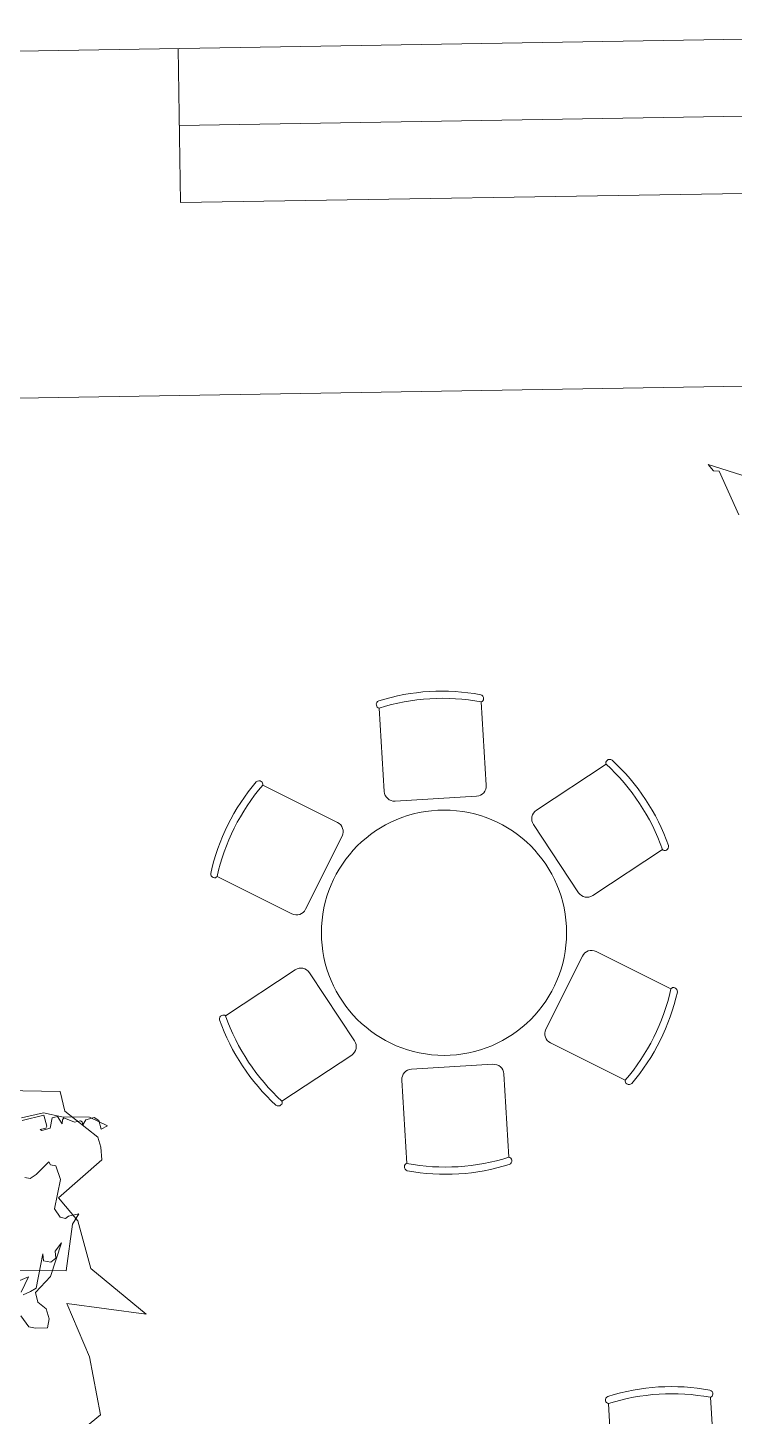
# Model space of a CAD drawing. Header units: metres. Extents: x -71 to 881, y -503 to 661.
# Drawn here: x 206.43 to 210.09, y -220.9 to -213.7 of the extents above; entities that cross this region are included whole.
import ezdxf

# ---------------------------------------------------------------- set-up
doc = ezdxf.new("R2010")
doc.units = ezdxf.units.M
doc.layers.add('04. Pisos', color=8, linetype='Continuous', lineweight=5)
doc.layers.add('07. Mobiliário', color=51, linetype='Continuous', lineweight=5)
doc.layers.add('ARBRE', color=100, linetype='Continuous', lineweight=13, true_color=0x00ff3f)

# ---------------------------------------------------------------- blocks, each defined once
blk = doc.blocks.new('WMF2', base_point=(0, 0.01))
at = {"color": 251, "lineweight": 0, "true_color": 0x636466}
for points in [[(115.81, -208.91), (110.13, -215.92), (115.04, -221.02), (115.66, -222.79), (116.35, -221.31), (116.39, -220.76), (116.99, -220.25), (118.51, -220.38), (121.42, -223.82), (123.45, -224.55), (124.06, -224.04), (124.6, -224.1), (124.28, -221.43), (124.37, -220.32), (124.97, -219.82)], [(89.7, -182.43), (90.01, -206.45), (97.85, -210.62), (106.23, -212.96), (97.57, -221.28), (108.11, -219.06), (114.95, -222), (119.42, -221.88), (119.84, -230.55), (121.43, -231.58), (122.86, -232.19), (129.04, -230.77), (131.8, -232.03), (142.53, -219.05)], [(220.57, -50.22), (221.79, -50.2), (214.78, -54.92)], [(213, -49.09), (219.97, -50.84), (220.57, -50.22), (220.57, -50.22)], [(110.5, -210.3), (109.11, -209.66), (107.56, -210.01), (106.1, -209.43), (105.21, -208.37), (106.3, -206.96), (107.08, -206.3), (109.11, -206.4)], [(114, -207.32), (112.98, -210.96), (111.87, -208.65)], [(111.36, -208.61), (111.05, -209.82), (110.92, -210.8), (114.34, -214.81), (113.44, -214.21), (112.61, -214.93), (112.58, -215.91), (113.47, -216.49), (113.87, -217.98), (110.96, -213.56), (110.5, -210.3), (110.5, -210.3)], [(128.63, -229.85), (130.85, -228.1), (132.31, -224.99)], [(131.93, -224.86), (130.51, -227.9), (128.94, -227.21), (128.82, -226.92), (129.2, -226.13), (128.91, -226.23), (128.41, -227.4), (129.45, -228.63), (129.11, -229.36), (127.81, -229.23), (128.24, -229.68), (128.34, -229.97), (126.82, -230.86), (126.44, -231.65), (126.15, -231.77), (125.75, -231.58), (126.06, -232.39), (125.56, -233.58), (124.75, -233.87), (123.53, -233.31), (123.33, -234.38), (126.03, -233.07), (128.63, -229.85), (128.63, -229.85)]]:
    blk.add_lwpolyline(points, dxfattribs=at)
blk = doc.blocks.new('DCHARRND')
at = {"linetype": 'Continuous'}
for p, q in [((-10, -2.63815), (-10, -18.99995)), ((10, -18.99995), (10, -2.63815)), ((-8, -20.99995), (8, -20.99995))]:
    blk.add_line(p, q, dxfattribs=at)
for centre, radius, start, end in [((0, -41.272), 41.272, 75.97797, 104.022), ((-9.7697, -1.94695), 0.75323, 107.8005, 188.662), ((-9.8649, -2.00005), 0.65223, 185.3119, 258.05), ((0, -42.68032), 41.272, 75.97797, 104.022), ((9.7697, -1.94695), 0.75323, 351.338, 72.19953), ((9.865, -2.00005), 0.65223, 281.95, 354.6881), ((-8, -18.99995), 2, 180, 270), ((8, -18.99995), 2, 270, 0)]:
    blk.add_arc(centre, radius, start, end, dxfattribs=at)
blk = doc.blocks.new('TBL48D')
at = {"linetype": 'Continuous'}
blk.add_circle((0, 0), 24, dxfattribs=at)

msp = doc.modelspace()

# ---------------------------------------------------------------- linework, layer by layer
at = {"layer": '04. Pisos'}
for p, q in [((213.7299, -213.6993), (201.2065, -213.9052)), ((207.2057, -213.8066), (207.2189, -214.6065)), ((211.3118, -214.1392), (207.2123, -214.2065)), ((211.3183, -214.5391), (207.2189, -214.6065)), ((213.7594, -215.4991), (195.2369, -215.8036))]:
    msp.add_line(p, q, dxfattribs=at)

# ---------------------------------------------------------------- block references
at = {"layer": '07. Mobiliário', "yscale": 0.026513942392225}
for name, p, xscale, zscale, rotation in [('DCHARRND', (208.5099, -217.1432), -0.026513942392225, 0.026513942392225, 3.486434662576468), ('DCHARRND', (209.6317, -217.7029), -0.026513942392225, 0.026513942392225, 303.4864346625764), ('DCHARRND', (207.4643, -217.8349), -0.02651394239222501, 0.02651394239222501, 63.48643466257634), ('TBL48D', (208.5861, -218.3946), -0.02651394239222501, 0.026513942392225, 183.4864346625764), ('DCHARRND', (209.7079, -218.9542), -0.026513942392225, 0.026513942392225, 243.4864346625764), ('DCHARRND', (207.5405, -219.0862), -0.026513942392225, 0.026513942392225, 123.4864346625763), ('DCHARRND', (208.6623, -219.6459), -0.02651394239222501, 0.026513942392225, 183.4864346625764), ('DCHARRND', (209.6996, -220.7517), -0.026513942392225, 0.026513942392225, 3.486434662576468)]:
    msp.add_blockref(name, p, dxfattribs=dict(at, xscale=xscale, zscale=zscale, rotation=rotation))
at = {"layer": 'ARBRE', "color": 251, "lineweight": 5, "true_color": 0x636466, "xscale": 0.03451886634015593, "yscale": 0.03451886634015593, "zscale": 0.03451886634015593, "rotation": 128.5771086415459}
for p in [(213.3767, -223.0313), (203.1687, -227.7696)]:
    msp.add_blockref('WMF2', p, dxfattribs=at)

doc.saveas('drawing.dxf')
